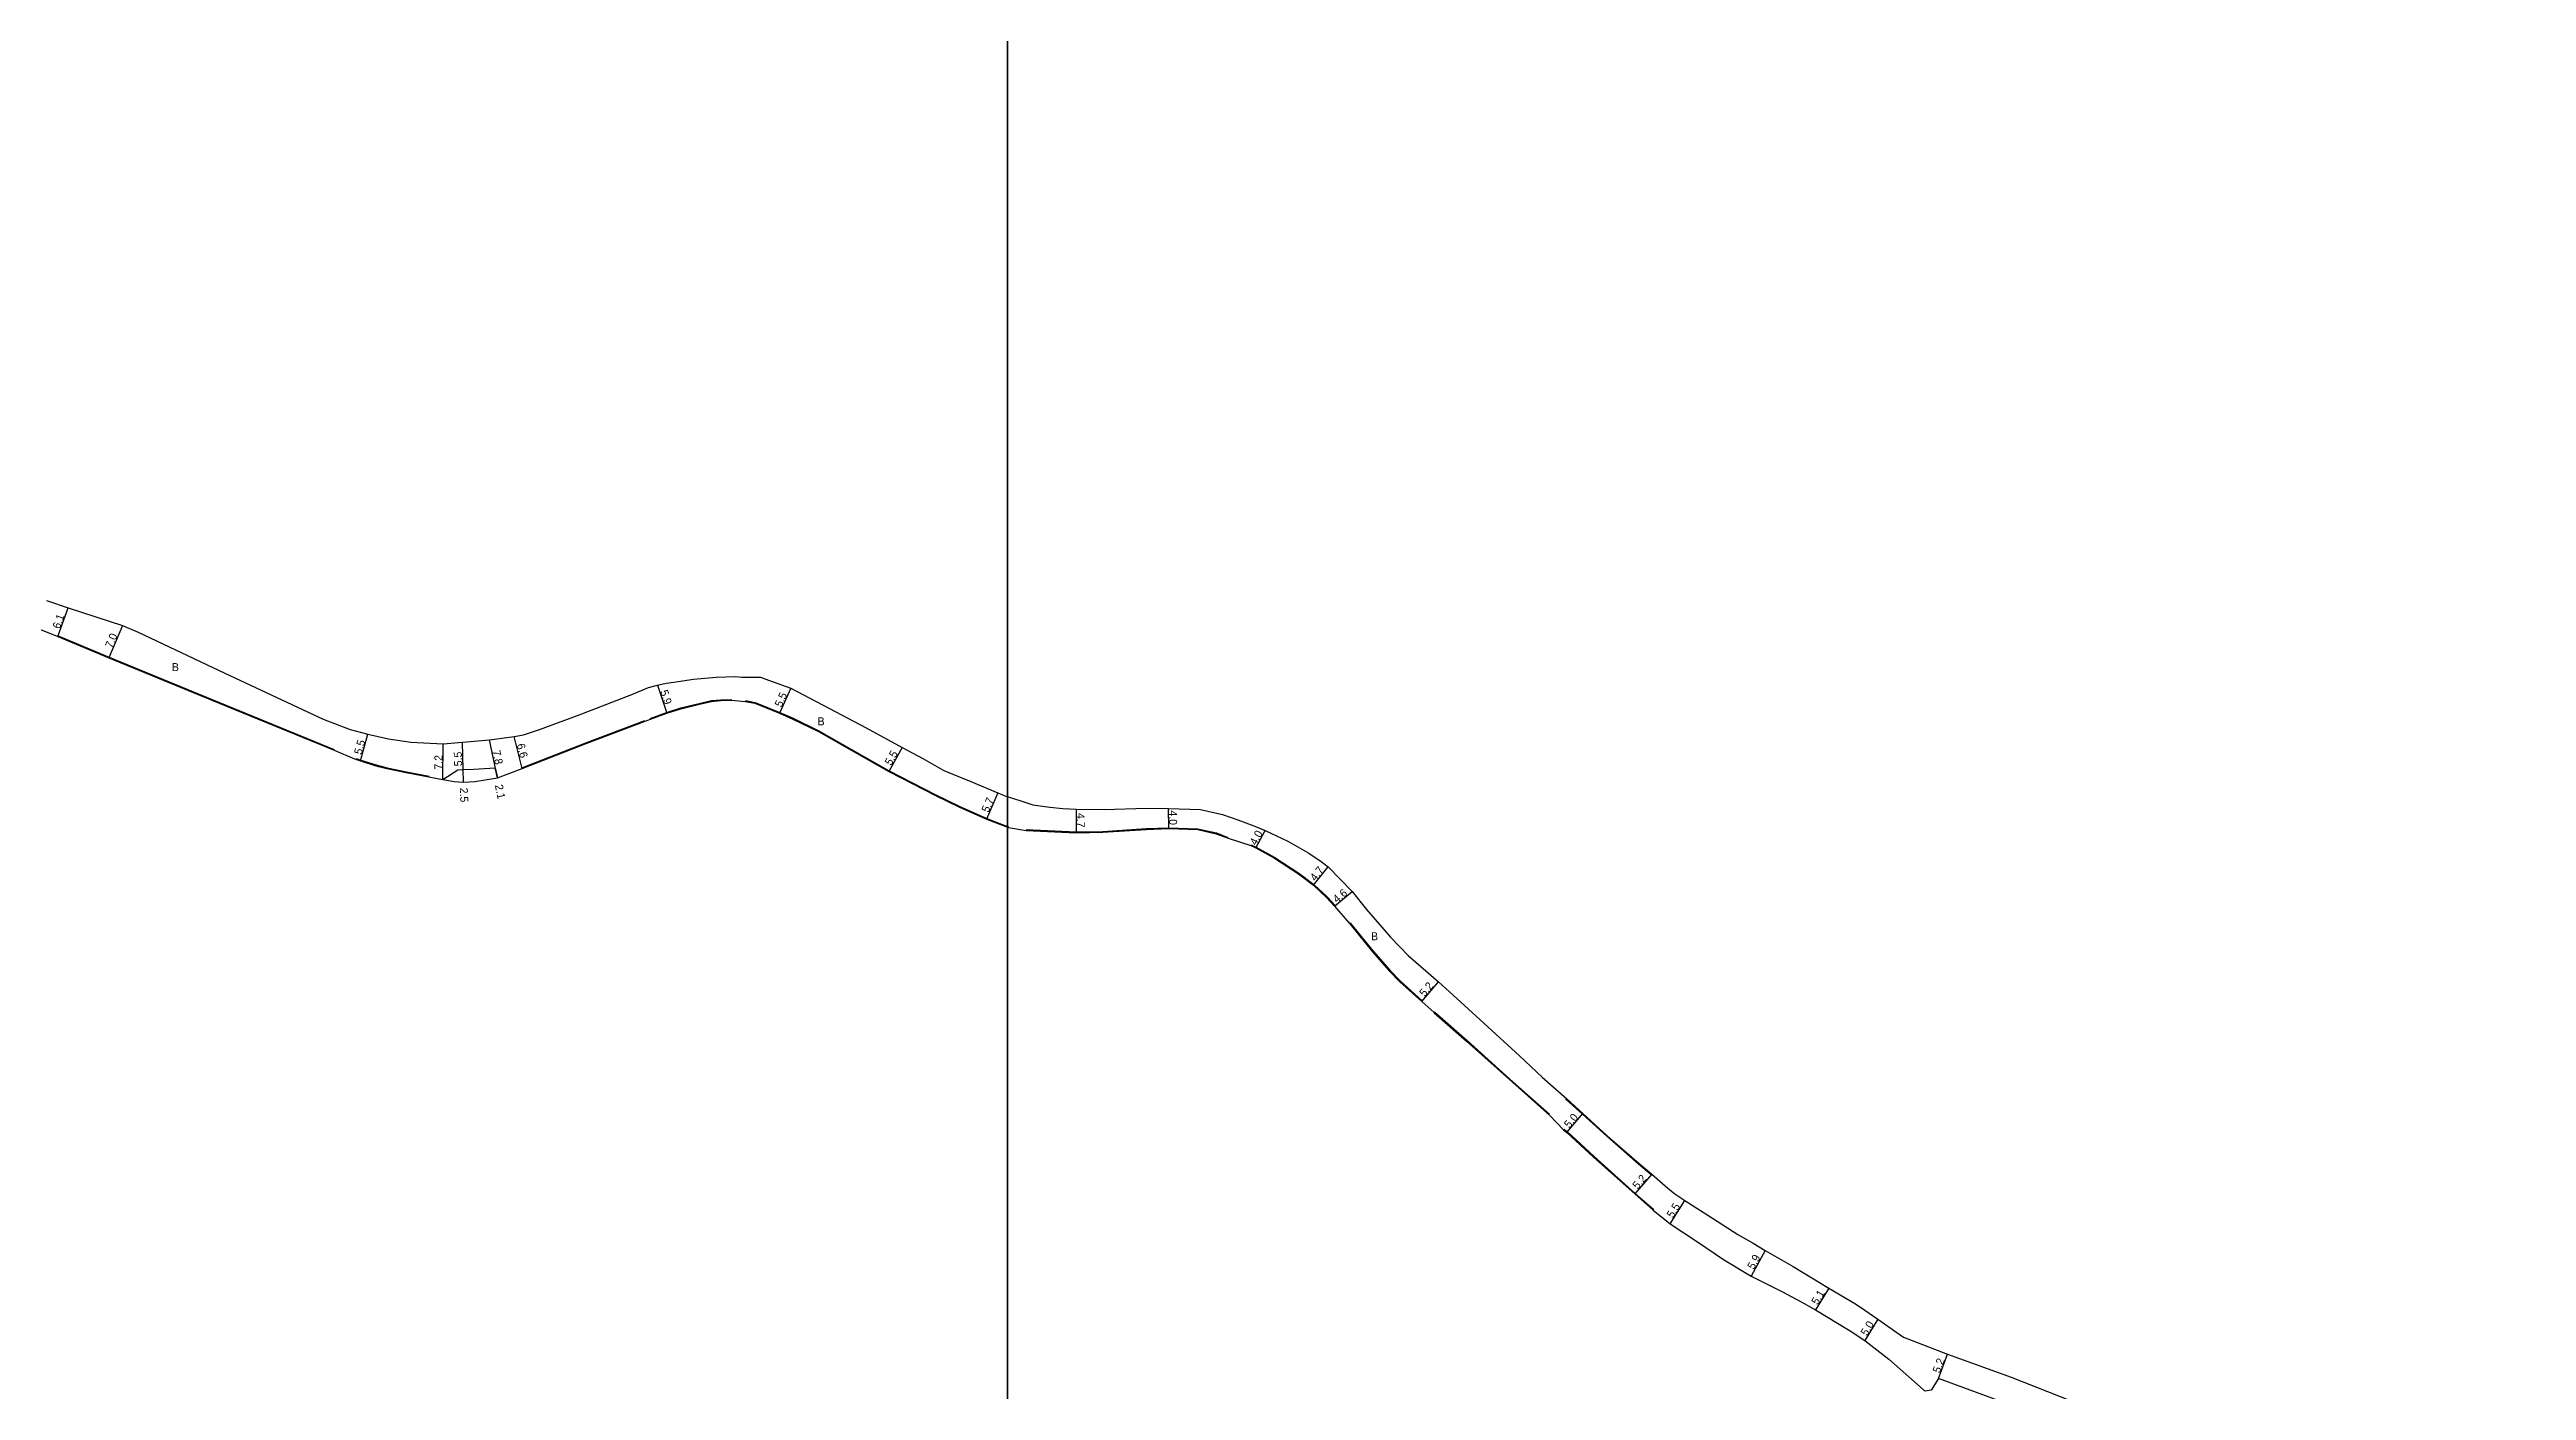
# Model space of a CAD drawing. Header units: metres. Extents: x -16000 to -12000, y -105000 to -102000.
# Drawn here: x -12991.8 to -12495.9, y -102537.2 to -102268.6 of the extents above; entities that cross this region are included whole.
import ezdxf

# ---------------------------------------------------------------- set-up
doc = ezdxf.new("R2010")
doc.units = ezdxf.units.M
doc.header["$LTSCALE"] = 2.5
for name, color, linetype in [('図郭', 7, 'Continuous'), ('幅員', 7, 'Continuous'), ('歩道・分離帯・安全施設', 7, 'Continuous'), ('舗装', 7, 'Continuous'), ('道路', 7, 'Continuous')]:
    doc.layers.add(name, color=color, linetype=linetype)
doc.styles.get("Standard").update_dxf_attribs({"font": ''})
doc.styles.get('Standard').set_extended_font_data('@MS PGothic')

msp = doc.modelspace()

# ---------------------------------------------------------------- linework, layer by layer
at = {"layer": '図郭'}
for points in [[(-13600, -102000), (-12800, -102000), (-12800, -102600), (-13600, -102600)], [(-12800, -102000), (-12000, -102000), (-12000, -102600), (-12800, -102600)]]:
    msp.add_lwpolyline(points, close=True, dxfattribs=at)
at = {"layer": '幅員'}
for points in [[(-12990.15, -102386.16), (-12988.1, -102380.42)], [(-12977.2, -102383.97), (-12979.92, -102390.42)], [(-12870.11, -102395.92), (-12868.24, -102401.52)], [(-12843.37, -102396.54), (-12845.63, -102401.55)], [(-12929.53, -102411.05), (-12928.08, -102405.75)], [(-12913.07, -102414.83), (-12913.01, -102407.63)], [(-12908.97, -102412.81), (-12909.12, -102407.31)], [(-12902.14, -102414.49), (-12903.73, -102406.86)], [(-12897.16, -102412.58), (-12898.79, -102406.19)], [(-12908.89, -102415.31), (-12908.97, -102412.81)], [(-12902.14, -102414.49), (-12902.57, -102412.44)], [(-12821.07, -102408.4), (-12823.79, -102413.18)], [(-12801.96, -102417.49), (-12804.22, -102422.73)], [(-12786.25, -102420.77), (-12786.24, -102425.47)], [(-12767.74, -102424.61), (-12767.76, -102420.61)], [(-12750.31, -102428.52), (-12748.41, -102425)], [(-12738.76, -102435.95), (-12735.82, -102432.29)], [(-12734.55, -102440.16), (-12730.98, -102437.26)], [(-12717.06, -102459.27), (-12713.71, -102455.3)], [(-12688.02, -102485.52), (-12684.8, -102481.7)], [(-12671.02, -102493.89), (-12674.42, -102497.82)], [(-12667.32, -102503.8), (-12664.41, -102499.13)], [(-12648.33, -102509.12), (-12651.13, -102514.31)], [(-12635.58, -102516.67), (-12638.23, -102521.03)], [(-12625.74, -102522.93), (-12628.33, -102527.2)], [(-12613.63, -102534.8), (-12611.78, -102529.94)]]:
    msp.add_lwpolyline(points, dxfattribs=at)
at = {"layer": '歩道・分離帯・安全施設'}
for points in [[(-12990.1, -102386.02), (-12979.86, -102390.28), (-12959.23, -102398.75), (-12934.81, -102408.78)], [(-12897.22, -102412.44), (-12884.41, -102407.43), (-12872.59, -102402.98)], [(-12871.54, -102402.59), (-12868.29, -102401.38), (-12865.43, -102400.48), (-12861.47, -102399.49), (-12859.29, -102399.01), (-12857.39, -102398.83), (-12855.19, -102398.78)], [(-12852.49, -102399), (-12850.54, -102399.38), (-12845.58, -102401.41), (-12842.94, -102402.55), (-12837.79, -102405.08), (-12831.08, -102408.88), (-12823.72, -102413.05), (-12814.39, -102417.89), (-12809.68, -102420.16), (-12804.17, -102422.59), (-12800, -102424.2)], [(-12930.38, -102410.61), (-12929.49, -102410.91), (-12926.4, -102411.89), (-12924.23, -102412.45), (-12920.35, -102413.28), (-12915.81, -102414.17)], [(-12913.07, -102414.83), (-12910.08, -102412.86), (-12908.97, -102412.81), (-12906.85, -102412.73), (-12902.57, -102412.44), (-12902.14, -102414.49)], [(-12800, -102424.2), (-12799.76, -102424.3)], [(-12796.25, -102424.84), (-12786.23, -102425.32), (-12780.89, -102425.19), (-12772.25, -102424.65), (-12767.74, -102424.46), (-12761.91, -102424.66), (-12758.19, -102425.52), (-12755.87, -102426.41)], [(-12751.24, -102427.92), (-12750.24, -102428.39), (-12746.46, -102430.43), (-12741.65, -102433.56), (-12738.66, -102435.83), (-12736.02, -102438.33), (-12734.44, -102440.06)], [(-12731.43, -102443.54), (-12731.3, -102443.7), (-12726.78, -102449.22), (-12723.46, -102453), (-12721.32, -102455.21), (-12716.96, -102459.16)], [(-12714.51, -102461.37), (-12714.48, -102461.4), (-12708, -102467.11), (-12698.83, -102475.35), (-12691.52, -102481.84)], [(-12671.11, -102494), (-12673.67, -102491.84), (-12680.05, -102486.26), (-12684.9, -102481.81), (-12688.15, -102478.89), (-12688.26, -102478.79)], [(-12688.59, -102484.85), (-12687.92, -102485.41), (-12682.56, -102490.35), (-12674.32, -102497.71), (-12670.61, -102500.93)]]:
    msp.add_lwpolyline(points, dxfattribs=at)
at = {"layer": '道路'}
for points in [[(-13091.88, -102321.18), (-13080.59, -102326.48), (-13070.95, -102331.16), (-13057.19, -102338), (-13053.42, -102339.97), (-13050.45, -102341.74), (-13045.36, -102345.38), (-13044.34, -102346.44), (-13042.07, -102349.13), (-13035.02, -102358.75), (-13030.63, -102364.69), (-13029.02, -102366.49), (-13026.58, -102368.72), (-13023.49, -102371.18), (-13019.47, -102373.84), (-13017.57, -102374.94), (-13014.66, -102376.23), (-13009.29, -102378.31), (-13004.32, -102380.3), (-12994.26, -102384.48), (-12990.15, -102386.16)], [(-12992.44, -102378.98), (-12988.1, -102380.42), (-12977.2, -102383.97), (-12974.03, -102385.3), (-12956.71, -102393.49), (-12937.02, -102402.72), (-12931.64, -102404.77)], [(-12990.15, -102386.16), (-12979.92, -102390.42), (-12959.29, -102398.89), (-12934.83, -102408.93), (-12930.72, -102410.65)], [(-12931.64, -102404.77), (-12928.08, -102405.75), (-12923.94, -102406.66), (-12919.46, -102407.33), (-12913.01, -102407.63), (-12909.12, -102407.31), (-12903.73, -102406.86), (-12898.79, -102406.19), (-12896.9, -102405.83), (-12893.69, -102404.82), (-12886.1, -102401.96), (-12875.23, -102397.78), (-12871.87, -102396.39)], [(-12871.87, -102396.39), (-12870.11, -102395.92), (-12868.32, -102395.54)], [(-12868.32, -102395.54), (-12866.84, -102395.3), (-12862.9, -102394.71), (-12858.36, -102394.28), (-12854.37, -102394.2), (-12853.18, -102394.29), (-12849.46, -102394.33)], [(-12849.46, -102394.33), (-12847.86, -102394.88), (-12843.37, -102396.54), (-12840.99, -102397.81), (-12835.66, -102400.61), (-12828.31, -102404.45), (-12821.07, -102408.4), (-12816.97, -102410.57), (-12812.75, -102412.99)], [(-12930.72, -102410.65), (-12929.53, -102411.05), (-12926.44, -102412.04), (-12924.27, -102412.6), (-12920.38, -102413.43), (-12915.56, -102414.37), (-12913.07, -102414.83), (-12910.81, -102415.22), (-12908.89, -102415.31), (-12906.65, -102415.21), (-12902.14, -102414.49), (-12897.16, -102412.58), (-12884.36, -102407.57), (-12872.54, -102403.12)], [(-12872.54, -102403.12), (-12871.49, -102402.73), (-12868.24, -102401.52), (-12865.39, -102400.63), (-12861.43, -102399.64), (-12859.27, -102399.16), (-12857.38, -102398.98), (-12855.18, -102398.93), (-12852.52, -102399.15)], [(-12852.52, -102399.15), (-12850.59, -102399.52), (-12845.63, -102401.55), (-12843, -102402.69), (-12837.86, -102405.21), (-12831.15, -102409.01), (-12823.79, -102413.18), (-12814.45, -102418.03), (-12809.74, -102420.3), (-12804.22, -102422.73), (-12800, -102424.36)], [(-12812.75, -102412.99), (-12807.34, -102415.21), (-12801.96, -102417.49), (-12800.68, -102418.04), (-12800, -102418.25)], [(-12800, -102418.25), (-12799.86, -102418.3)], [(-12799.86, -102418.3), (-12797.34, -102419.1), (-12794.96, -102419.86), (-12791.52, -102420.37), (-12788.92, -102420.63), (-12786.25, -102420.77), (-12780.65, -102420.82), (-12772.15, -102420.58), (-12767.76, -102420.61), (-12761.35, -102420.84), (-12756.99, -102421.84), (-12753.92, -102422.86), (-12750.7, -102424.07), (-12748.41, -102425), (-12743.91, -102427.18), (-12739.69, -102429.57), (-12737.24, -102431.24), (-12735.82, -102432.29), (-12730.98, -102437.26), (-12728.15, -102440.87), (-12723.32, -102446.37), (-12719.77, -102450.09), (-12713.71, -102455.3), (-12710.75, -102457.99), (-12704.65, -102463.6), (-12697.51, -102470.16), (-12692.96, -102474.41)], [(-12800, -102424.36), (-12799.81, -102424.44)], [(-12799.81, -102424.44), (-12796.25, -102424.99), (-12786.24, -102425.47), (-12780.89, -102425.34), (-12772.24, -102424.8), (-12767.74, -102424.61), (-12761.93, -102424.81), (-12758.23, -102425.66), (-12755.82, -102426.59), (-12751.31, -102428.05)], [(-12751.31, -102428.05), (-12750.31, -102428.52), (-12746.53, -102430.56), (-12741.74, -102433.69), (-12738.76, -102435.95), (-12736.13, -102438.44), (-12734.55, -102440.16)], [(-12734.55, -102440.16), (-12731.55, -102443.64), (-12731.42, -102443.79), (-12726.9, -102449.31), (-12723.57, -102453.1), (-12721.43, -102455.32), (-12717.06, -102459.27)], [(-12717.06, -102459.27), (-12714.61, -102461.48), (-12714.58, -102461.51), (-12708.09, -102467.22), (-12698.93, -102475.46), (-12691.44, -102482.11), (-12688.68, -102484.96)], [(-12692.96, -102474.41), (-12688.05, -102478.77), (-12684.8, -102481.7), (-12679.95, -102486.15), (-12673.57, -102491.72), (-12671.02, -102493.89)], [(-12688.68, -102484.96), (-12688.02, -102485.52), (-12682.66, -102490.46), (-12674.42, -102497.82), (-12670.71, -102501.04)], [(-12671.02, -102493.89), (-12667.81, -102496.67), (-12666.42, -102497.78), (-12664.41, -102499.13), (-12658.86, -102502.64), (-12653.77, -102505.94), (-12650.74, -102507.71)], [(-12670.71, -102501.04), (-12667.32, -102503.8), (-12661.87, -102507.4), (-12656.67, -102510.92), (-12651.13, -102514.31), (-12644.85, -102517.4), (-12641.08, -102519.4), (-12638.23, -102521.03), (-12631.3, -102525.27), (-12628.33, -102527.2), (-12623.57, -102530.9), (-12617.27, -102536.46), (-12616.47, -102537.17)], [(-12650.74, -102507.71), (-12648.33, -102509.12), (-12642.73, -102512.35), (-12638.95, -102514.61), (-12635.58, -102516.67)], [(-12635.58, -102516.67), (-12630.2, -102519.83), (-12628.36, -102521.08), (-12625.74, -102522.93), (-12620.59, -102526.49)], [(-12620.59, -102526.49), (-12611.78, -102529.94), (-12599.08, -102534.54), (-12581.97, -102541.25), (-12574.38, -102544.08), (-12567.87, -102546.41), (-12567.12, -102546.68), (-12561.2, -102548.19)], [(-12573.8, -102549.6), (-12576.15, -102548.76), (-12583.39, -102546.17), (-12600.94, -102539.45), (-12613.63, -102534.8), (-12615.08, -102537.14), (-12616.28, -102537.33), (-12616.47, -102537.17)]]:
    msp.add_lwpolyline(points, dxfattribs=at)

# ---------------------------------------------------------------- texts
at = {"layer": '幅員'}
for s, rotation, p in [('6.1', 70.2903, (-12989.76, -102384.76)), ('7.0', 67.1334, (-12979.27, -102388.63)), ('5.9', 288.4071, (-12869.58, -102397.17)), ('5.5', 65.7468, (-12845.25, -102400.46)), ('5.5', 74.7259, (-12929.33, -102409.92)), ('6.6', 284.2323, (-12898.27, -102407.81)), ('7.2', 89.4606, (-12913.15, -102412.83)), ('5.5', 91.5544, (-12909.19, -102412.13)), ('7.8', 281.7491, (-12903.16, -102409.09)), ('5.5', 60.3791, (-12823.31, -102412.13)), ('2.5', 271.8473, (-12909.65, -102416.48)), ('2.1', 281.7491, (-12902.65, -102415.98)), ('5.7', 66.6451, (-12803.82, -102421.54)), ('4.7', 270.2395, (-12786.15, -102421.52)), ('4.0', 270.2835, (-12767.66, -102421.01)), ('4.0', 61.6456, (-12750.21, -102428.12)), ('4.7', 51.1948, (-12738.37, -102435.3)), ('4.6', 39.083, (-12734.07, -102439.64)), ('5.2', 49.904, (-12716.49, -102458.45)), ('5.0', 49.9116, (-12687.51, -102484.77)), ('5.2', 49.1144, (-12673.84, -102497)), ('5.5', 58.0461, (-12666.8, -102502.77)), ('5.9', 61.6175, (-12650.58, -102513.08)), ('5.1', 58.7214, (-12637.82, -102520.17)), ('5.0', 58.8114, (-12627.95, -102526.38)), ('5.2', 69.2061, (-12613.37, -102533.83))]:
    msp.add_text(s, height=1.6, rotation=rotation, dxfattribs=at).set_placement(p)
at = {"layer": '舗装'}
for p in [(-12967.29, -102393.09), (-12838.03, -102403.96), (-12727.22, -102447.01)]:
    msp.add_text('B', height=1.6, dxfattribs=at).set_placement(p)

doc.saveas('drawing.dxf')
